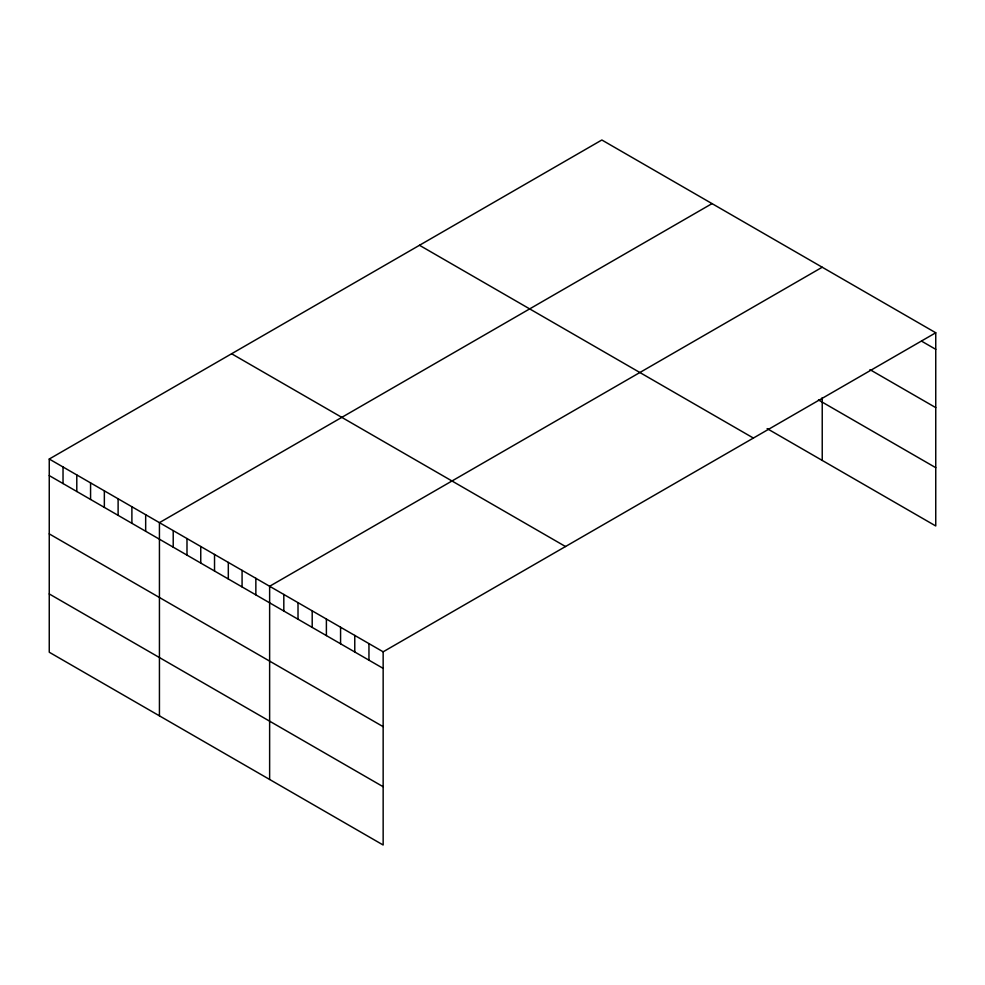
<?xml version="1.0" encoding="UTF-8"?>
<svg xmlns="http://www.w3.org/2000/svg" width="985" height="985" viewBox="0 0 985 985"><rect width="100%" height="100%" fill="white"/><g stroke="black" fill="none" stroke-linecap="round" stroke-linejoin="round"><path stroke-width="1.48" d="M935.75 332.77L383.153 651.811L383.153 845.007L49.25 652.23L49.25 459.035L601.847 139.993L935.75 332.77L935.75 525.965L767.13 428.61M712.032 203.612L159.435 522.653L159.435 715.849M822.229 267.231L269.631 586.272L269.631 779.455M921.554 341.142L935.75 349.33M869.952 369.634L935.75 407.618M818.461 399.959L935.75 467.678M419.487 245.277L753.39 438.054M231.61 353.75L565.513 546.527M49.25 459.035L383.153 651.811M49.25 475.595L383.153 668.372M49.25 533.882L383.153 726.659M49.25 593.943L383.153 786.72M822.229 397.632L822.229 460.426M368.956 643.624L368.956 660.172M354.772 635.423L354.772 651.984M340.576 627.236L340.576 643.784M326.392 619.036L326.392 635.596M312.196 610.848L312.196 627.408M298.012 602.648L298.012 619.208M283.815 594.46L283.815 611.02M255.854 578.318L255.854 594.866M242.076 570.364L242.076 586.925M228.311 562.41L228.311 578.971M214.533 554.457L214.533 571.017M200.755 546.503L200.755 563.063M186.99 538.561L186.99 555.109M173.212 530.607L173.212 547.155M145.669 514.699L145.669 531.26M131.892 506.746L131.892 523.306M118.114 498.792L118.114 515.352M104.348 490.838L104.348 507.398M90.571 482.896L90.571 499.444M76.793 474.942L76.793 491.49M63.028 466.988L63.028 483.549"/></g></svg>
